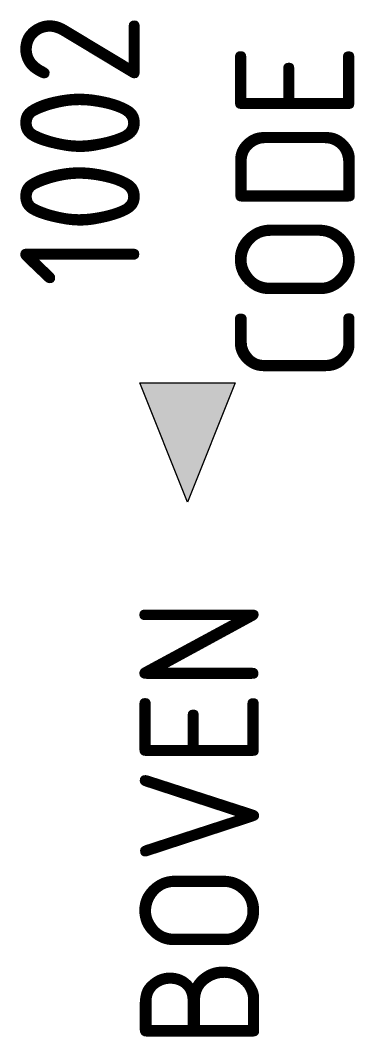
# Model space of a CAD drawing. Extents: x -3.5 to 3.5, y -13.7 to 7.6.
import ezdxf
from ezdxf.enums import TextEntityAlignment as Align

# ---------------------------------------------------------------- set-up
doc = ezdxf.new("R2010")
doc.units = 0
doc.header["$LTSCALE"] = 10
doc.header["$MEASUREMENT"] = 0
doc.layers.get('0').update_dxf_attribs({"linetype": 'CONTINUOUS'})
for name, color, linetype in [('207', 3, 'CONTINUOUS'), ('254', 5, 'CONTINUOUS'), ('54', 4, 'CONTINUOUS')]:
    doc.layers.add(name, color=color, linetype=linetype)
doc.styles.get("Standard").update_dxf_attribs({"font": 'ISO8'})

msp = doc.modelspace()

# ---------------------------------------------------------------- linework, layer by layer
msp.add_lwpolyline([(-1, 0), (1, 0), (0, -2.5), (-1, 0)], close=True)
msp.add_solid([(-1, 0), (1, 0), (0, -2.5)])

# ---------------------------------------------------------------- texts
at = {"layer": '207'}
msp.add_attdef('BOVEN', text='-', height=2.5, rotation=90, dxfattribs=at).set_placement((1.5, -4.5), align=Align.RIGHT)
at = {"layer": '254', "flags": 1}
msp.add_attdef('CODE', (3.5, 0), 'IGNORE', height=2.5, rotation=90, dxfattribs=at)
at = {"layer": '54'}
msp.add_attdef('1002', (-1, 2), 'POT', height=2.5, rotation=90, dxfattribs=at)

doc.saveas('drawing.dxf')
